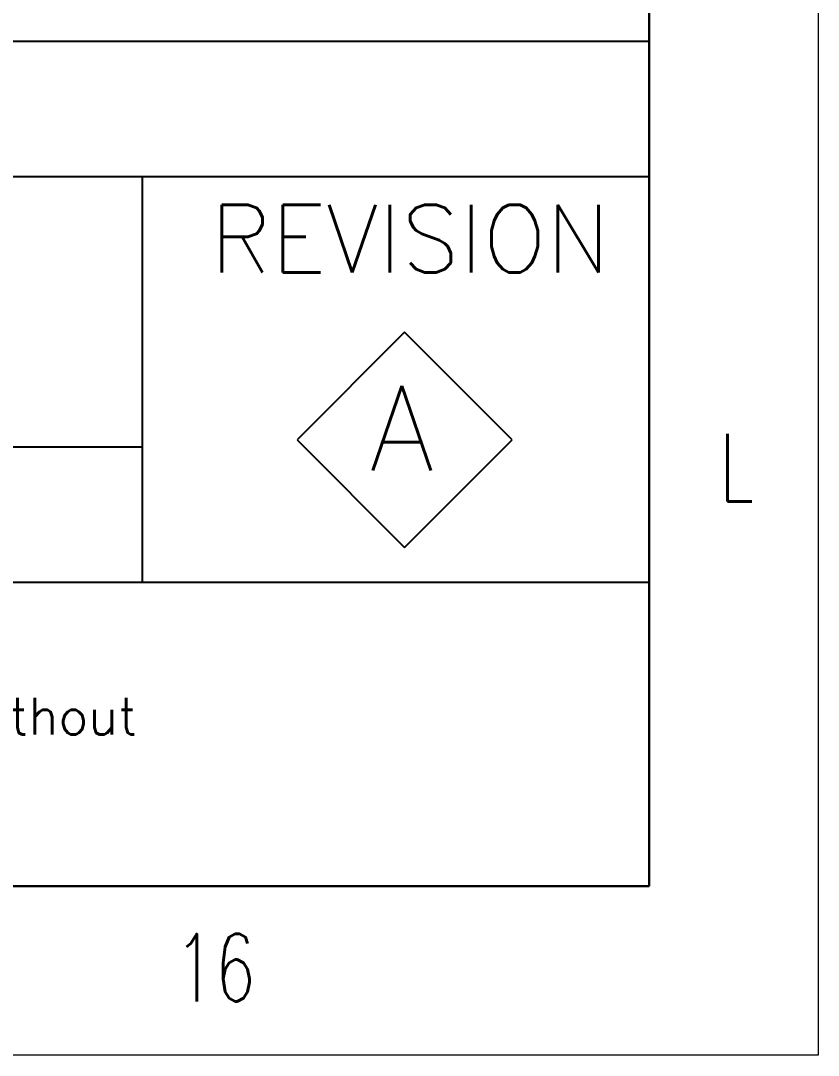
# Model space of a CAD drawing. Header units: inches. Extents: x 517790 to 538444, y 301815 to 302461.
# Drawn here: x 518084.93 to 518097.14, y 302244.09 to 302259.93 of the extents above; entities that cross this region are included whole.
import ezdxf

# ---------------------------------------------------------------- set-up
doc = ezdxf.new("R2010")
doc.units = ezdxf.units.IN
doc.header["$MEASUREMENT"] = 0
doc.layers.add('TEG BORDER', color=7, linetype='Continuous')
doc.styles.add('TEG BORDER', font='txt_qlt.shx', dxfattribs={"width": 0.7, "bigfont": 'hztxt.shx'})

# ---------------------------------------------------------------- blocks, each defined once
blk = doc.blocks.new('240 BORDER A2')
for p, q in [((589, 5), (589, 116)), ((489, 5), (589, 5))]:
    blk.add_line(p, q)
at = {"color": 5, "lineweight": 15}
blk.add_lwpolyline([(0, 420), (594, 420), (594, 0), (0, 0)], close=True, dxfattribs=at)
blk.add_lwpolyline([(5, 415), (589, 415), (589, 5), (5, 5)], close=True)
at = {"layer": 'TEG BORDER'}
for p, q in [((489, 30), (589, 30)), ((489, 26), (589, 26)), ((574, 26), (574, 14)), ((581.763, 21.392), (578.581, 18.21)), ((584.945, 18.21), (581.763, 21.392)), ((578.581, 18.21), (581.763, 15.028)), ((581.763, 15.028), (584.945, 18.21)), ((504, 18), (574, 18)), ((489, 14), (589, 14)), ((489, 14), (589, 14))]:
    blk.add_line(p, q, dxfattribs=at)
at = {"char_height": 2, "width": 2, "style": 'TEG BORDER'}
for s, insert, attachment_point in [('L', (592.09, 18.389), 3), ('\\pi0.033333;16', (574.922, 1.593), 7)]:
    blk.add_mtext(s, dxfattribs=dict(at, insert=insert, attachment_point=attachment_point))
at = {"layer": 'TEG BORDER', "style": 'TEG BORDER'}
for s, height, p in [('REVISION', 2, (576.015, 23.164)), ('A', 2.5, (580.713, 17.304))]:
    blk.add_text(s, height=height, dxfattribs=at).set_placement(p)
at = {"layer": 'TEG BORDER', "color": 7, "style": 'TEG BORDER'}
blk.add_text('Corporation and any Information, contained in this Drawing will not be Reproduced, Disclosed to others without', height=1.0875, dxfattribs=at).set_placement((490.612, 9.492))

msp = doc.modelspace()

# ---------------------------------------------------------------- block references
at = {"xscale": 0.5172815472000001, "yscale": 0.5172815472000001, "zscale": 0.5172815472000001}
msp.add_blockref('240 BORDER A2', (517789.871, 302244.094), dxfattribs=at)

doc.saveas('drawing.dxf')
